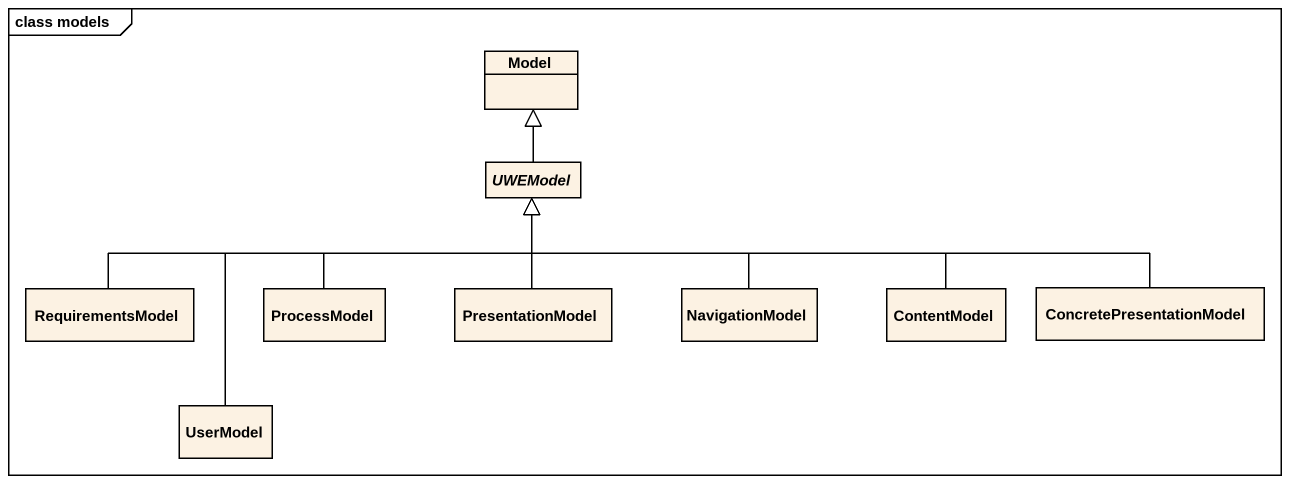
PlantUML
@startuml
mainframe class models
hide circle
hide empty members
class Model
abstract class UWEModel
class RequirementsModel
class ProcessModel
class PresentationModel
class NavigationModel
class ContentModel
class ConcretePresentationModel
class UserModel
UWEModel -up-|> Model
RequirementsModel -right-|> UWEModel
ProcessModel -up-|> UWEModel
PresentationModel -up-|> UWEModel
NavigationModel -up-|> UWEModel
ContentModel -left-|> UWEModel
ConcretePresentationModel -left-|> UWEModel
UserModel -up-|> UWEModel
@enduml
